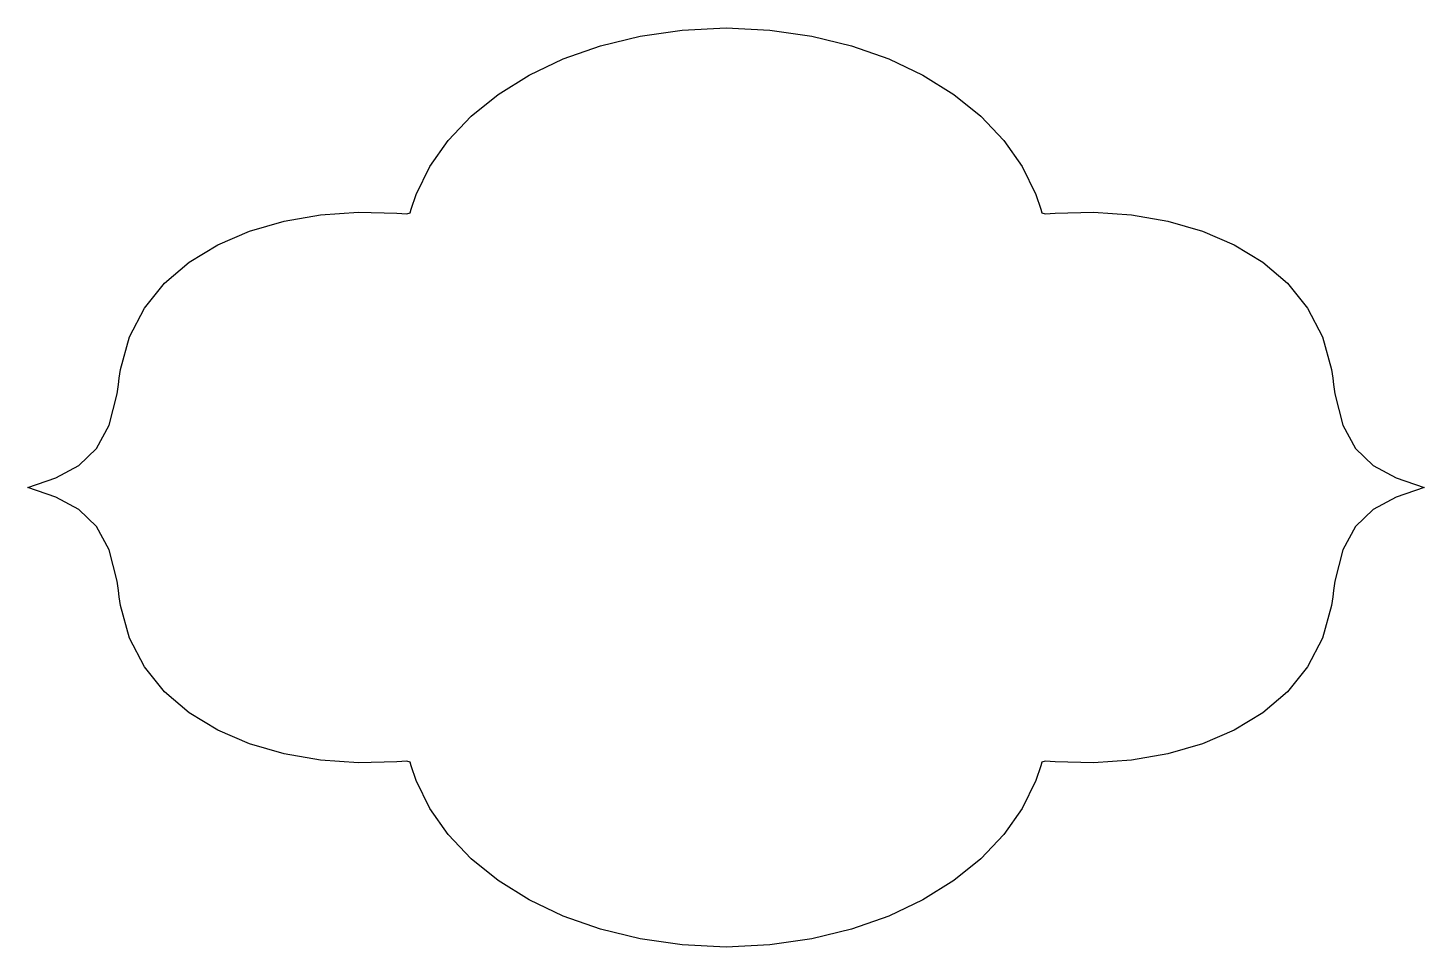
# Model space of a CAD drawing. Header units: inches. Extents: x -28 to 638, y 177 to 616.
import ezdxf

# ---------------------------------------------------------------- set-up
doc = ezdxf.new("R2010")
doc.units = ezdxf.units.IN
doc.header["$MEASUREMENT"] = 0
doc.layers.add('Layer0', color=7, linetype='Continuous')

# ---------------------------------------------------------------- blocks, each defined once
blk = doc.blocks.new('block 2')
at = {"layer": 'Layer0', "color": 142, "lineweight": 25, "true_color": 0x0095d8}
blk.add_lwpolyline([(305.5, 177.36), (284.61, 178.35), (264.6, 181.23), (245.63, 185.87), (227.9, 192.15), (211.59, 199.92), (196.88, 209.07), (183.94, 219.47), (172.98, 230.98), (164.16, 243.47), (157.66, 256.82), (155.35, 263.78), (154.87, 265.54), (153.18, 265.99), (148.55, 265.62), (130.13, 265.2), (112.07, 266.49), (94.66, 269.5), (78.22, 274.24), (63.03, 280.75), (49.41, 289.02), (37.66, 299.09), (28.07, 310.96), (20.95, 324.66), (16.6, 340.2), (15.98, 344.38), (15.65, 347.34), (15.03, 351.79), (11.22, 366.78), (5.14, 377.93), (-3.27, 386.05), (-14.12, 391.97), (-27.5, 396.5), (-14.12, 401.03), (-3.27, 406.94), (5.14, 415.07), (11.22, 426.22), (15.03, 441.21), (15.65, 445.66), (15.98, 448.62), (16.6, 452.8), (20.95, 468.34), (28.07, 482.04), (37.66, 493.91), (49.41, 503.98), (63.03, 512.25), (78.22, 518.76), (94.66, 523.5), (112.07, 526.51), (130.13, 527.8), (148.55, 527.38), (153.18, 527.01), (154.87, 527.46), (155.35, 529.22), (157.66, 536.18), (164.16, 549.53), (172.98, 562.02), (183.94, 573.53), (196.88, 583.93), (211.59, 593.08), (227.9, 600.85), (245.63, 607.13), (264.6, 611.77), (284.61, 614.65), (305.5, 615.64), (326.39, 614.65), (346.4, 611.77), (365.37, 607.13), (383.1, 600.85), (399.41, 593.08), (414.12, 583.93), (427.06, 573.53), (438.02, 562.02), (446.84, 549.53), (453.34, 536.18), (455.65, 529.22), (456.13, 527.46), (457.82, 527.01), (462.45, 527.38), (480.87, 527.8), (498.93, 526.51), (516.34, 523.5), (532.78, 518.76), (547.97, 512.25), (561.59, 503.98), (573.34, 493.91), (582.93, 482.04), (590.05, 468.34), (594.4, 452.8), (595.02, 448.62), (595.35, 445.66), (595.97, 441.21), (599.78, 426.22), (605.86, 415.07), (614.27, 406.94), (625.12, 401.03), (638.5, 396.5), (625.12, 391.97), (614.27, 386.05), (605.86, 377.93), (599.78, 366.78), (595.97, 351.79), (595.35, 347.34), (595.02, 344.38), (594.4, 340.2), (590.05, 324.66), (582.93, 310.96), (573.34, 299.09), (561.59, 289.02), (547.97, 280.75), (532.78, 274.24), (516.34, 269.5), (498.93, 266.49), (480.87, 265.2), (462.45, 265.62), (457.82, 265.99), (456.13, 265.54), (455.65, 263.78), (453.34, 256.82), (446.84, 243.47), (438.02, 230.98), (427.06, 219.47), (414.12, 209.07), (399.41, 199.92), (383.1, 192.15), (365.37, 185.87), (346.4, 181.23), (326.39, 178.35), (305.5, 177.36)], dxfattribs=at)

msp = doc.modelspace()

# ---------------------------------------------------------------- block references
at = {"layer": 'Layer0'}
msp.add_blockref('block 2', (0, 0), dxfattribs=at)

doc.saveas('drawing.dxf')
